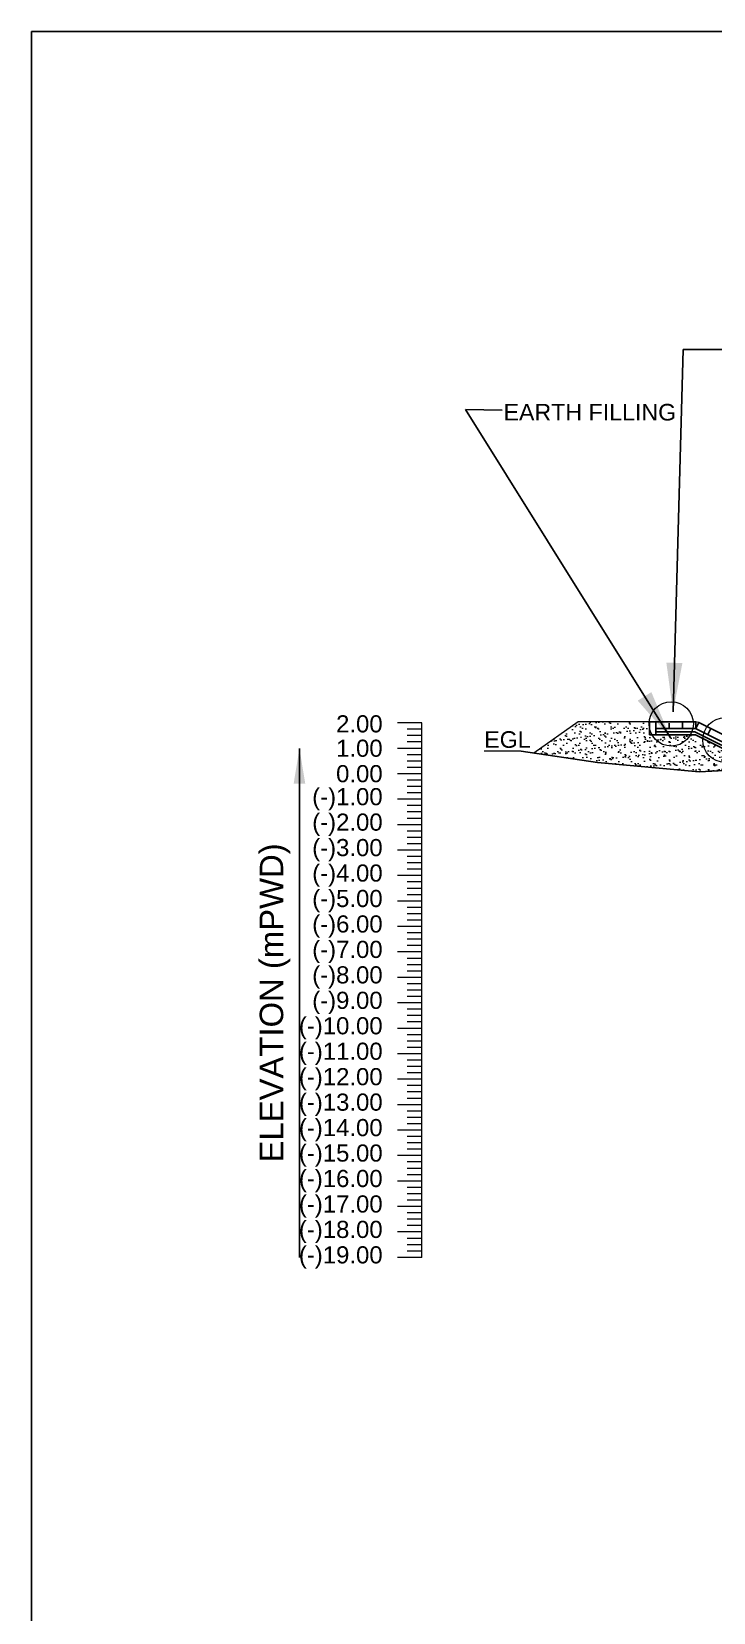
# Model space of a CAD drawing. Header units: inches. Extents: x 66615 to 414904, y -29123 to 90068.
# Drawn here: x 152576 to 153969, y 76507 to 79737 of the extents above; entities that cross this region are included whole.
import ezdxf

# ---------------------------------------------------------------- set-up
doc = ezdxf.new("R2010")
doc.units = ezdxf.units.IN
doc.header["$LTSCALE"] = 7
doc.header["$MEASUREMENT"] = 0
for name, color, linetype, lineweight in [('Cross Section Labels', 7, 'Continuous', 9), ('Existing_Bed_Level for Xsection', 7, 'Continuous', 25), ('Long Section Labels', 7, 'Continuous', 9)]:
    doc.layers.add(name, color=color, linetype=linetype, lineweight=lineweight)
doc.styles.get("Standard").update_dxf_attribs({"font": 'arial.ttf'})
doc.dimstyles.get("Standard").update_dxf_attribs({"dimtxt": 0.18, "dimasz": 0.18, "dimexe": 0.18, "dimexo": 0.0625, "dimgap": 0.09, "dimtad": 0, "dimtih": 1, "dimtoh": 1, "dimdec": 4, "dimzin": 0, "dimdsep": 46, "dimtxsty": 'Standard', "dimcen": 0.09, "dimadec": 0, "dimazin": 0, "dimtfac": 1, "dimtdec": 4, "dimtofl": 0, "dimtmove": 0, "dimatfit": 3, "dimfxl": 1, "dimtolj": 1, "dimtzin": 0, "dimarcsym": 0})

msp = doc.modelspace()

# ---------------------------------------------------------------- hatches: boundary and pattern name
at = {"layer": 'Cross Section Labels'}
h = msp.add_hatch(dxfattribs=at)
h.set_pattern_fill('AR-SAND', color=256, scale=10, style=0)
h.set_pattern_definition([(37.5, (7493.77, 156424.807), (-0.6299336, 19.2682377), [0, -15.2, 0, -17, 0, -16.25]), (7.5, (7493.77, 156424.807), (17.697767, 28.2214607), [0, -8.2, 0, -13.7, 0, -5.25]), (327.5, (7481.47, 156424.807), (31.1414186, 0.0565905), [0, -5, 0, -18, 0, -23.5]), (317.5, (7481.47, 156424.807), (30.061266, 8.7767556), [0, -2.5, 0, -11.8, 0, -13.5])])
h.paths.add_polyline_path([(153947.16941, 78289.5636, -0.0159602917), (153947.26163, 78292.45199), (153932.60961, 78299.778), (153921.95026, 78299.778, -0.5772823505), (153843.5313, 78299.778), (153837.9695, 78299.778), (153837.9695, 78315.66677, -0.0374500149), (153837.4629, 78322.42093, -0.0248765138), (153837.68678, 78326.918), (153692.59664, 78326.918), (153601.99676, 78262.95621), (153731.75902, 78243.92441), (153939.75902, 78224.68441), (154039.40449, 78229.99884, -0.0471541176), (154038.60265, 78238.48223, -0.0441403114), (154039.30565, 78246.42997), (154021.86938, 78255.14811, -0.6403103031)])
h.paths.add_polyline_path([(153921.95026, 78299.778), (153843.5313, 78299.778, 0.5772823505)], flags=17)
h.paths.add_polyline_path([(153947.26163, 78292.45199, 0.0159602917), (153947.16941, 78289.5636, 0.6403103031), (154021.86938, 78255.14811)], flags=17)

# ---------------------------------------------------------------- linework, layer by layer
at = {"color": 0, "linetype": 'Continuous', "lineweight": -3, "ltscale": 0.5}
for p, q in [((153835.90498, 78326.918), (153932.9595, 78326.918)), ((153837.9695, 78326.918), (153837.9695, 78299.778)), ((153851.5395, 78326.918), (153851.5395, 78299.778)), ((153932.9595, 78313.348), (153851.5395, 78313.348)), ((153878.6795, 78326.74305), (153878.32961, 78326.918)), ((153878.6795, 78326.918), (153878.6795, 78326.74305)), ((153878.6795, 78323.65641), (153878.6795, 78313.348)), ((153905.8195, 78326.73634), (153905.45618, 78326.918)), ((153905.8195, 78326.918), (153905.8195, 78313.348)), ((154057.17835, 78251.05691), (153932.59618, 78313.348)), ((153932.9595, 78326.918), (153932.9595, 78313.348)), ((153933.19366, 78313.04926), (153939.26235, 78325.18663)), ((154066.43513, 78261.60024), (153939.26235, 78325.18663)), ((153957.46842, 78300.91188), (153963.53711, 78313.04926)), ((153932.60961, 78299.778), (153837.9695, 78299.778)), ((153930.99446, 78306.563), (153851.5395, 78306.563)), ((154054.00496, 78245.05775), (153930.99446, 78306.563)), ((154047.21996, 78242.47282), (153932.60961, 78299.778))]:
    msp.add_line(p, q, dxfattribs=at)
msp.add_lwpolyline([(152575.75902, 79736.68441), (162575.75902, 79736.68441), (162575.75902, 72665.68441), (152575.75902, 72665.68441)], close=True)
at = {"layer": 'Cross Section Labels'}
for p, q in [((153692.59664, 78326.918), (153601.99676, 78262.95621)), ((153837.9695, 78326.918), (153692.59664, 78326.918)), ((153939.26235, 78325.18663), (153932.9595, 78326.918)), ((153575.75902, 78266.80441), (153500.13987, 78266.80441))]:
    msp.add_line(p, q, dxfattribs=at)
for centre in [(153882.74078, 78322.42093), (153992.44728, 78289.5636)]:
    msp.add_circle(centre, 45.27788, dxfattribs=at)
at = {"layer": 'Existing_Bed_Level for Xsection'}
msp.add_lwpolyline([(153575.75902, 78266.80441), (153731.75902, 78243.92441), (153939.75902, 78224.68441), (154095.75902, 78233.00441), (154251.75902, 78164.88441), (154355.75902, 78143.56441), (154563.75902, 77846.12441), (154771.75902, 77681.80441), (155031.75902, 77524.76441), (155343.75902, 77385.92441), (155707.75902, 77290.76441), (155967.75902, 77236.68441), (156279.75902, 77243.96441), (156591.75902, 77251.76441), (156799.75902, 77256.44441), (157111.75902, 77264.76441), (157423.75902, 77274.12441), (157735.75902, 77300.17641), (158047.75902, 77299.60441), (158411.75902, 77310.52441)], dxfattribs=at)
at = {"layer": 'Long Section Labels'}
for points in [[(153373.05147, 78324.52441), (153323.05147, 78324.52441)], [(153373.05147, 78311.52441), (153343.05147, 78311.52441)], [(153373.05147, 77232.52441), (153373.05147, 77284.52441), (153373.05147, 77336.52441), (153373.05147, 77388.52441), (153373.05147, 77440.52441), (153373.05147, 77492.52441), (153373.05147, 77544.52441), (153373.05147, 77596.52441), (153373.05147, 77648.52441), (153373.05147, 77700.52441), (153373.05147, 77752.52441), (153373.05147, 77804.52441), (153373.05147, 77856.52441), (153373.05147, 77908.52441), (153373.05147, 77960.52441), (153373.05147, 78012.52441), (153373.05147, 78064.52441), (153373.05147, 78116.52441), (153373.05147, 78168.52441), (153373.05147, 78220.52441), (153373.05147, 78324.52441)], [(153373.05147, 78298.52441), (153343.05147, 78298.52441)], [(153373.05147, 78285.52441), (153343.05147, 78285.52441)], [(153373.05147, 78272.52441), (153323.05147, 78272.52441)], [(153373.05147, 78272.52441), (153323.05147, 78272.52441)], [(153373.05147, 78259.52441), (153343.05147, 78259.52441)], [(153373.05147, 78246.52441), (153343.05147, 78246.52441)], [(153373.05147, 78220.52441), (153323.05147, 78220.52441)], [(153373.05147, 78233.52441), (153343.05147, 78233.52441)], [(153373.05147, 78207.52441), (153343.05147, 78207.52441)], [(153373.05147, 78194.52441), (153343.05147, 78194.52441)], [(153373.05147, 78181.52441), (153343.05147, 78181.52441)], [(153373.05147, 78168.52441), (153323.05147, 78168.52441)], [(153373.05147, 78155.52441), (153343.05147, 78155.52441)], [(153373.05147, 78142.52441), (153343.05147, 78142.52441)], [(153373.05147, 78129.52441), (153343.05147, 78129.52441)], [(153373.05147, 78116.52441), (153323.05147, 78116.52441)], [(153373.05147, 78103.52441), (153343.05147, 78103.52441)], [(153373.05147, 78090.52441), (153343.05147, 78090.52441)], [(153373.05147, 78064.52441), (153323.05147, 78064.52441)], [(153373.05147, 78077.52441), (153343.05147, 78077.52441)], [(153373.05147, 78051.52441), (153343.05147, 78051.52441)], [(153373.05147, 78038.52441), (153343.05147, 78038.52441)], [(153373.05147, 78025.52441), (153343.05147, 78025.52441)], [(153373.05147, 78012.52441), (153323.05147, 78012.52441)], [(153373.05147, 77999.52441), (153343.05147, 77999.52441)], [(153373.05147, 77960.52441), (153323.05147, 77960.52441)], [(153373.05147, 77986.52441), (153343.05147, 77986.52441)], [(153373.05147, 77973.52441), (153343.05147, 77973.52441)], [(153373.05147, 77947.52441), (153343.05147, 77947.52441)], [(153373.05147, 77934.52441), (153343.05147, 77934.52441)], [(153373.05147, 77908.52441), (153323.05147, 77908.52441)], [(153373.05147, 77921.52441), (153343.05147, 77921.52441)], [(153373.05147, 77895.52441), (153343.05147, 77895.52441)], [(153373.05147, 77882.52441), (153343.05147, 77882.52441)], [(153373.05147, 77869.52441), (153343.05147, 77869.52441)], [(153373.05147, 77856.52441), (153323.05147, 77856.52441)], [(153373.05147, 77843.52441), (153343.05147, 77843.52441)], [(153373.05147, 77830.52441), (153343.05147, 77830.52441)], [(153373.05147, 77804.52441), (153323.05147, 77804.52441)], [(153373.05147, 77817.52441), (153343.05147, 77817.52441)], [(153373.05147, 77791.52441), (153343.05147, 77791.52441)], [(153373.05147, 77778.52441), (153343.05147, 77778.52441)], [(153373.05147, 77765.52441), (153343.05147, 77765.52441)], [(153373.05147, 77752.52441), (153323.05147, 77752.52441)], [(153373.05147, 77739.52441), (153343.05147, 77739.52441)], [(153373.05147, 77700.52441), (153323.05147, 77700.52441)], [(153373.05147, 77726.52441), (153343.05147, 77726.52441)], [(153373.05147, 77713.52441), (153343.05147, 77713.52441)], [(153373.05147, 77687.52441), (153343.05147, 77687.52441)], [(153373.05147, 77674.52441), (153343.05147, 77674.52441)], [(153373.05147, 77648.52441), (153323.05147, 77648.52441)], [(153373.05147, 77661.52441), (153343.05147, 77661.52441)], [(153373.05147, 77635.52441), (153343.05147, 77635.52441)], [(153373.05147, 77622.52441), (153343.05147, 77622.52441)], [(153373.05147, 77609.52441), (153343.05147, 77609.52441)], [(153373.05147, 77596.52441), (153323.05147, 77596.52441)], [(153373.05147, 77583.52441), (153343.05147, 77583.52441)], [(153373.05147, 77570.52441), (153343.05147, 77570.52441)], [(153373.05147, 77544.52441), (153323.05147, 77544.52441)], [(153373.05147, 77557.52441), (153343.05147, 77557.52441)], [(153373.05147, 77531.52441), (153343.05147, 77531.52441)], [(153373.05147, 77518.52441), (153343.05147, 77518.52441)], [(153373.05147, 77505.52441), (153343.05147, 77505.52441)], [(153373.05147, 77492.52441), (153323.05147, 77492.52441)], [(153373.05147, 77479.52441), (153343.05147, 77479.52441)], [(153373.05147, 77440.52441), (153323.05147, 77440.52441)], [(153373.05147, 77466.52441), (153343.05147, 77466.52441)], [(153373.05147, 77453.52441), (153343.05147, 77453.52441)], [(153373.05147, 77427.52441), (153343.05147, 77427.52441)], [(153373.05147, 77414.52441), (153343.05147, 77414.52441)], [(153373.05147, 77388.52441), (153323.05147, 77388.52441)], [(153373.05147, 77401.52441), (153343.05147, 77401.52441)], [(153373.05147, 77375.52441), (153343.05147, 77375.52441)], [(153373.05147, 77362.52441), (153343.05147, 77362.52441)], [(153373.05147, 77349.52441), (153343.05147, 77349.52441)], [(153373.05147, 77336.52441), (153323.05147, 77336.52441)], [(153373.05147, 77323.52441), (153343.05147, 77323.52441)], [(153373.05147, 77310.52441), (153343.05147, 77310.52441)], [(153373.05147, 77284.52441), (153323.05147, 77284.52441)], [(153373.05147, 77297.52441), (153343.05147, 77297.52441)], [(153373.05147, 77271.52441), (153343.05147, 77271.52441)], [(153373.05147, 77258.52441), (153343.05147, 77258.52441)], [(153373.05147, 77245.52441), (153343.05147, 77245.52441)], [(153373.05147, 77232.52441), (153323.05147, 77232.52441)]]:
    msp.add_lwpolyline(points, dxfattribs=at)

# ---------------------------------------------------------------- texts
at = {"layer": 'Cross Section Labels'}
msp.add_text('EARTH FILLING ', height=33.925, dxfattribs=at).set_placement((153540.00112, 78942.26545))
at = {"layer": 'Cross Section Labels', "insert": (153595.4188, 78273.07075), "char_height": 33.925, "attachment_point": 9}
msp.add_mtext('EGL', dxfattribs=at)
at = {"layer": 'Long Section Labels', "char_height": 35, "attachment_point": 6}
for s, insert in [('2.00', (153293.05147, 78322.35909)), ('1.00', (153293.05147, 78272.52441)), ('0.00', (153293.05147, 78220.52441)), ('(-)1.00', (153293.05147, 78168.52441)), ('(-)2.00', (153293.05147, 78116.52441)), ('(-)3.00', (153293.05147, 78064.52441)), ('(-)4.00', (153293.05147, 78012.52441)), ('(-)5.00', (153293.05147, 77960.52441)), ('(-)6.00', (153293.05147, 77908.52441)), ('(-)7.00', (153293.05147, 77856.52441)), ('(-)8.00', (153293.05147, 77804.52441)), ('(-)9.00', (153293.05147, 77752.52441)), ('(-)10.00', (153293.05147, 77700.52441)), ('(-)11.00', (153293.05147, 77648.52441)), ('(-)12.00', (153293.05147, 77596.52441)), ('(-)13.00', (153293.05147, 77544.52441)), ('(-)14.00', (153293.05147, 77492.52441)), ('(-)15.00', (153293.05147, 77440.52441)), ('(-)16.00', (153293.05147, 77388.52441)), ('(-)17.00', (153293.05147, 77336.52441)), ('(-)18.00', (153293.05147, 77284.52441)), ('(-)19.00', (153293.05147, 77232.52441))]:
    msp.add_mtext(s, dxfattribs=dict(at, insert=insert))
at = {"layer": 'Long Section Labels', "insert": (153073.05147, 77752.52441), "char_height": 48, "attachment_point": 5, "rotation": 90}
msp.add_mtext('ELEVATION (mPWD)', dxfattribs=at)

# ---------------------------------------------------------------- leaders
at = {"layer": 'Cross Section Labels'}
for points in [[(153886.35779, 78347.30696), (153907.06606, 79087.06082), (154025.32521, 79087.17452)], [(153881.17855, 78293.86839), (153462.14534, 78964.69826), (153537.46403, 78963.15335)]]:
    msp.add_leader(points, dimstyle='Standard', override={"dimasz": 100, "dimgap": 0.09, "dimtad": 0}, dxfattribs=at)
at = {"layer": 'Long Section Labels'}
msp.add_leader([(153123.05147, 78272.52441), (153123.05147, 77232.52441)], dimstyle='Standard', override={"dimasz": 72}, dxfattribs=at)

doc.saveas('drawing.dxf')
